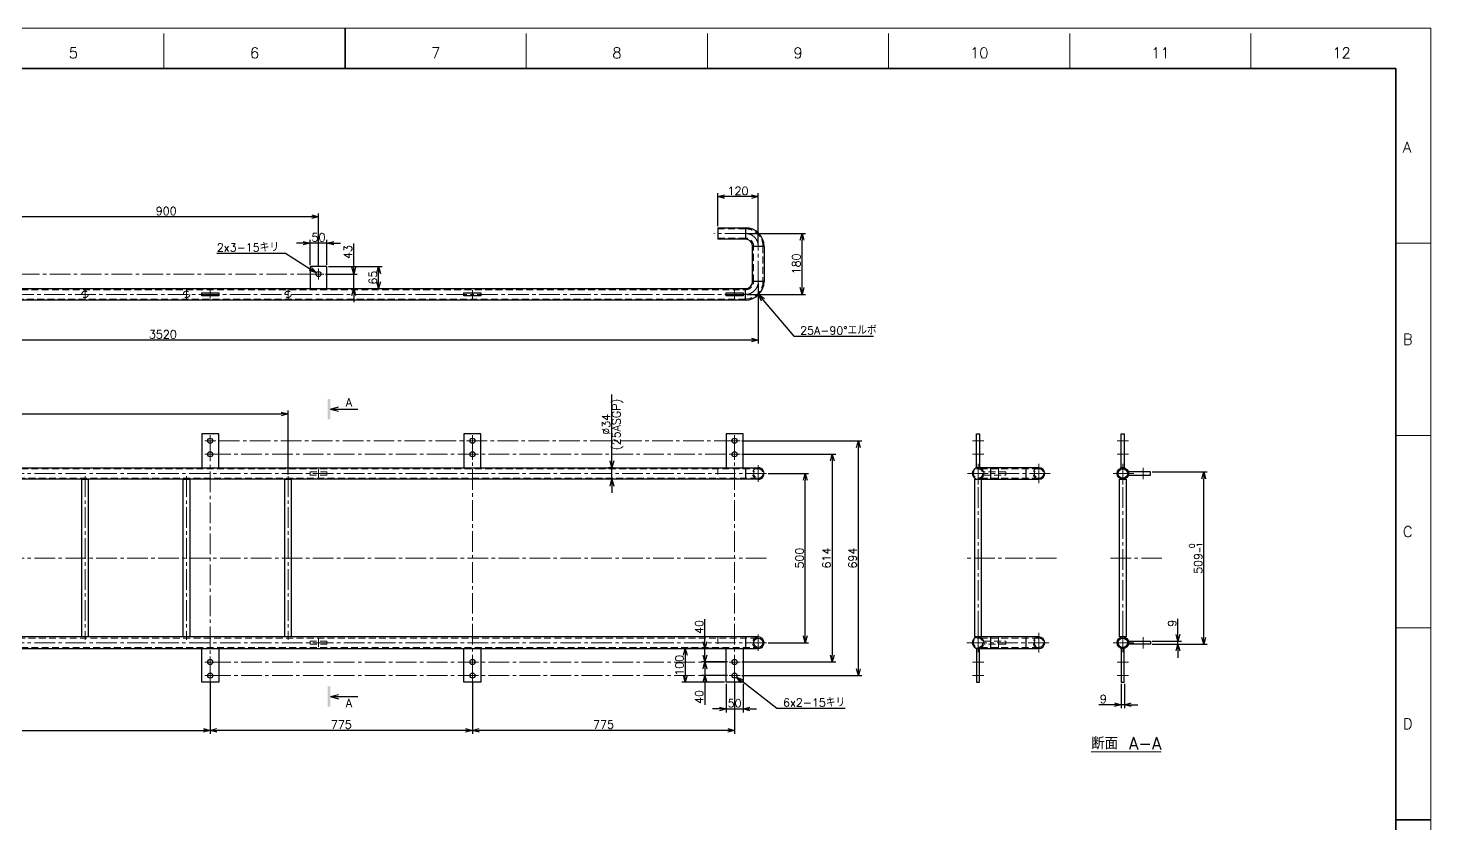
# Model space of a CAD drawing. Header units: millimetres. Extents: x 0 to 6626, y -38 to 4663.
# Drawn here: x 2479 to 6626, y 2311 to 4663 of the extents above; entities that cross this region are included whole.
import ezdxf
from ezdxf import colors
from ezdxf.entities.mleader import LeaderData, LeaderLine
from ezdxf.enums import TextEntityAlignment as Align
from ezdxf.math import Vec2, Vec3

# ---------------------------------------------------------------- set-up
doc = ezdxf.new("R2010")
doc.units = ezdxf.units.MM
doc.header["$LTSCALE"] = 3.2
doc.header["$PDMODE"] = 99
doc.header["$PDSIZE"] = 1
doc.linetypes.add('CENTER2', pattern=[28.575, 19.05, -3.175, 3.175, -3.175])
doc.linetypes.add('HIDDEN', pattern=[9.525, 6.35, -3.175])
for name, color, linetype, lineweight in [('04_HIDDEN', 2, 'HIDDEN', 13), ('05_CENTER', 4, 'CENTER2', 13), ('08_DIM', 3, 'Continuous', 13), ('90_FRAME', 5, 'Continuous', 35)]:
    doc.layers.add(name, color=color, linetype=linetype, lineweight=lineweight)
doc.layers.add('91_BLANK', color=5, linetype='Continuous', lineweight=0, plot=False)
doc.styles.add('KSS_TXT', font='txt.shx', dxfattribs={"bigfont": 'extfont2.shx'})
doc.styles.get("Standard").update_dxf_attribs({"font": 'txt.shx', "bigfont": 'extfont2.shx'})
doc.dimstyles.new('KSS_DIM', dxfattribs={"dimscale": 8, "dimtxt": 3, "dimasz": 2.5, "dimexe": 1.25, "dimexo": 0.625, "dimtad": 1, "dimdsep": 46, "dimtxsty": 'KSS_TXT', "dimblk": 'OPEN30', "dimcen": 0, "dimazin": 2, "dimtfac": 0.75, "dimtmove": 0, "dimatfit": 3, "dimldrblk": 'OPEN30', "dimfxl": 1.25, "dimtolj": 1, "dimarcsym": 0})
doc.dimstyles.new('KSS_DIM$3', dxfattribs={"dimscale": 8, "dimtxt": 3, "dimasz": 2.5, "dimexe": 1.25, "dimexo": 0.625, "dimtad": 1, "dimtih": 1, "dimtoh": 1, "dimdsep": 46, "dimtxsty": 'KSS_TXT', "dimblk": 'OPEN30', "dimcen": 0, "dimazin": 2, "dimtfac": 0.75, "dimtofl": 0, "dimtmove": 0, "dimatfit": 3, "dimldrblk": 'OPEN30', "dimfxl": 1.25, "dimtolj": 1, "dimarcsym": 0})

# ---------------------------------------------------------------- blocks, each defined once
blk = doc.blocks.new('_Open30')
at = {"color": 0, "linetype": 'ByBlock', "lineweight": -2}
for p, q in [((-1, 0.27), (0, 0)), ((0, 0), (-1, -0.27)), ((0, 0), (-1, 0))]:
    blk.add_line(p, q, dxfattribs=at)
blk = doc.blocks.new('*D144')
at = {"layer": '08_DIM', "color": 0, "lineweight": -2, "transparency": 16777216}
for p, q in [((3441.7, 3956.4), (3441.7, 4026.4)), ((3358.7, 3936.4), (3451.7, 3936.4)), ((3441.7, 3893.4), (3441.7, 3936.4)), ((3367.5, 3893.4), (3451.7, 3893.4)), ((3441.7, 3873.4), (3441.7, 3853.4))]:
    blk.add_line(p, q, dxfattribs=at)
at = {"layer": 'Defpoints', "color": 0, "transparency": 16777216}
for p in [(3353.7, 3936.4), (3441.7, 3936.4), (3362.5, 3893.4)]:
    blk.add_point(p, dxfattribs=at)
at = {"layer": '08_DIM', "color": 0, "lineweight": -2, "transparency": 16777216, "xscale": 20, "yscale": 20, "zscale": 20}
for p, rotation in [((3441.7, 3936.4), 270), ((3441.7, 3893.4), 90)]:
    blk.add_blockref('_Open30', p, dxfattribs=dict(at, rotation=rotation))
at = {"layer": '08_DIM', "color": 0, "transparency": 16777216, "insert": (3424.7, 4001.4), "char_height": 24, "attachment_point": 5, "rotation": 90, "style": 'KSS_TXT'}
blk.add_mtext('\\A1;43', dxfattribs=at)
blk = doc.blocks.new('*D145')
at = {"layer": '08_DIM', "color": 0, "lineweight": -2, "transparency": 16777216}
for p, q in [((3367.5, 3958.4), (3525.4, 3958.4)), ((3515.4, 3913.4), (3515.4, 3938.4)), ((3367.5, 3893.4), (3525.4, 3893.4))]:
    blk.add_line(p, q, dxfattribs=at)
at = {"layer": 'Defpoints', "color": 0, "transparency": 16777216}
for p in [(3362.5, 3958.4), (3515.4, 3958.4), (3362.5, 3893.4)]:
    blk.add_point(p, dxfattribs=at)
at = {"layer": '08_DIM', "color": 0, "lineweight": -2, "transparency": 16777216, "xscale": 20, "yscale": 20, "zscale": 20}
for p, rotation in [((3515.4, 3958.4), 90), ((3515.4, 3893.4), 270)]:
    blk.add_blockref('_Open30', p, dxfattribs=dict(at, rotation=rotation))
at = {"layer": '08_DIM', "color": 0, "transparency": 16777216, "insert": (3498.4, 3925.9), "char_height": 24, "attachment_point": 5, "rotation": 90, "style": 'KSS_TXT'}
blk.add_mtext('\\A1;65', dxfattribs=at)
blk = doc.blocks.new('*D146')
at = {"layer": '08_DIM', "color": 0, "lineweight": -2, "transparency": 16777216}
for p, q in [((3292.5, 4027.7), (3272.5, 4027.7)), ((3312.5, 3963.4), (3312.5, 4037.7)), ((3362.5, 4027.7), (3312.5, 4027.7)), ((3362.5, 3963.4), (3362.5, 4037.7)), ((3382.5, 4027.7), (3402.5, 4027.7))]:
    blk.add_line(p, q, dxfattribs=at)
at = {"layer": 'Defpoints', "color": 0, "transparency": 16777216}
for p in [(3312.5, 4027.7), (3312.5, 3958.4), (3362.5, 3958.4)]:
    blk.add_point(p, dxfattribs=at)
at = {"layer": '08_DIM', "color": 0, "lineweight": -2, "transparency": 16777216, "xscale": 20, "yscale": 20, "zscale": 20}
blk.add_blockref('_Open30', (3312.5, 4027.7), dxfattribs=at)
at = {"layer": '08_DIM', "color": 0, "lineweight": -2, "transparency": 16777216, "xscale": 20, "yscale": 20, "zscale": 20, "rotation": 180}
blk.add_blockref('_Open30', (3362.5, 4027.7), dxfattribs=at)
at = {"layer": '08_DIM', "color": 0, "transparency": 16777216, "insert": (3337.5, 4044.8), "char_height": 24, "attachment_point": 5, "style": 'KSS_TXT'}
blk.add_mtext('\\A1;50', dxfattribs=at)
blk = doc.blocks.new('*D147')
at = {"layer": '08_DIM', "color": 0, "lineweight": -2, "transparency": 16777216}
for p, q in [((2437.5, 3957.6), (2437.5, 4115.7)), ((3317.5, 4105.7), (2457.5, 4105.7)), ((3337.5, 3957.6), (3337.5, 4115.7))]:
    blk.add_line(p, q, dxfattribs=at)
at = {"layer": 'Defpoints', "color": 0, "transparency": 16777216}
for p in [(2437.5, 4105.7), (2437.5, 3952.6), (3337.5, 3952.6)]:
    blk.add_point(p, dxfattribs=at)
at = {"layer": '08_DIM', "color": 0, "lineweight": -2, "transparency": 16777216, "xscale": 20, "yscale": 20, "zscale": 20, "rotation": 180}
blk.add_blockref('_Open30', (2437.5, 4105.7), dxfattribs=at)
at = {"layer": '08_DIM', "color": 0, "lineweight": -2, "transparency": 16777216, "xscale": 20, "yscale": 20, "zscale": 20}
blk.add_blockref('_Open30', (3337.5, 4105.7), dxfattribs=at)
at = {"layer": '08_DIM', "color": 0, "transparency": 16777216, "insert": (2887.5, 4122.7), "char_height": 24, "attachment_point": 5, "style": 'KSS_TXT'}
blk.add_mtext('\\A1;900', dxfattribs=at)
blk = doc.blocks.new('*D150')
at = {"layer": '08_DIM', "color": 0, "lineweight": -2, "transparency": 16777216}
for p, q in [((4517.5, 4078.4), (4517.5, 4175.3)), ((4617.5, 4165.3), (4537.5, 4165.3)), ((4637.5, 4023.3), (4637.5, 4175.3))]:
    blk.add_line(p, q, dxfattribs=at)
at = {"layer": 'Defpoints', "color": 0, "transparency": 16777216}
for p in [(4517.5, 4165.3), (4517.5, 4073.4), (4637.5, 4018.3)]:
    blk.add_point(p, dxfattribs=at)
at = {"layer": '08_DIM', "color": 0, "lineweight": -2, "transparency": 16777216, "xscale": 20, "yscale": 20, "zscale": 20, "rotation": 180}
blk.add_blockref('_Open30', (4517.5, 4165.3), dxfattribs=at)
at = {"layer": '08_DIM', "color": 0, "lineweight": -2, "transparency": 16777216, "xscale": 20, "yscale": 20, "zscale": 20}
blk.add_blockref('_Open30', (4637.5, 4165.3), dxfattribs=at)
at = {"layer": '08_DIM', "color": 0, "transparency": 16777216, "insert": (4577.5, 4182.3), "char_height": 24, "attachment_point": 5, "style": 'KSS_TXT'}
blk.add_mtext('\\A1;120', dxfattribs=at)
blk = doc.blocks.new('*D151')
at = {"layer": '08_DIM', "color": 0, "lineweight": -2, "transparency": 16777216}
for p, q in [((4604.4, 4056.4), (4776.9, 4056.4)), ((4766.9, 3896.4), (4766.9, 4036.4)), ((4604.4, 3876.4), (4776.9, 3876.4))]:
    blk.add_line(p, q, dxfattribs=at)
at = {"layer": 'Defpoints', "color": 0, "transparency": 16777216}
for p in [(4599.4, 4056.4), (4766.9, 4056.4), (4599.4, 3876.4)]:
    blk.add_point(p, dxfattribs=at)
at = {"layer": '08_DIM', "color": 0, "lineweight": -2, "transparency": 16777216, "xscale": 20, "yscale": 20, "zscale": 20}
for p, rotation in [((4766.9, 4056.4), 90), ((4766.9, 3876.4), 270)]:
    blk.add_blockref('_Open30', p, dxfattribs=dict(at, rotation=rotation))
at = {"layer": '08_DIM', "color": 0, "transparency": 16777216, "insert": (4749.9, 3966.4), "char_height": 24, "attachment_point": 5, "rotation": 90, "style": 'KSS_TXT'}
blk.add_mtext('\\A1;180', dxfattribs=at)
blk = doc.blocks.new('*D152')
at = {"layer": '08_DIM', "color": 0, "lineweight": -2, "transparency": 16777216}
for p, q in [((4637.5, 3909.5), (4637.5, 3731.2)), ((1117.5, 3854.4), (1117.5, 3731.2)), ((4617.5, 3741.2), (1137.5, 3741.2))]:
    blk.add_line(p, q, dxfattribs=at)
at = {"layer": 'Defpoints', "color": 0, "transparency": 16777216}
for p in [(4637.5, 3914.5), (1117.5, 3859.4), (1117.5, 3741.2)]:
    blk.add_point(p, dxfattribs=at)
at = {"layer": '08_DIM', "color": 0, "lineweight": -2, "transparency": 16777216, "xscale": 20, "yscale": 20, "zscale": 20, "rotation": 180}
blk.add_blockref('_Open30', (1117.5, 3741.2), dxfattribs=at)
at = {"layer": '08_DIM', "color": 0, "lineweight": -2, "transparency": 16777216, "xscale": 20, "yscale": 20, "zscale": 20}
blk.add_blockref('_Open30', (4637.5, 3741.2), dxfattribs=at)
at = {"layer": '08_DIM', "color": 0, "transparency": 16777216, "insert": (2877.5, 3758.2), "char_height": 24, "attachment_point": 5, "style": 'KSS_TXT'}
blk.add_mtext('\\A1;3520', dxfattribs=at)
blk = doc.blocks.new('*D153')
at = {"layer": '08_DIM', "color": 0, "lineweight": -2, "transparency": 16777216}
for p, q in [((4667, 3347), (4786.3, 3347)), ((4776.3, 2867), (4776.3, 3327)), ((4667, 2847), (4786.3, 2847))]:
    blk.add_line(p, q, dxfattribs=at)
at = {"layer": 'Defpoints', "color": 0, "transparency": 16777216}
for p in [(4662, 3347), (4776.3, 3347), (4662, 2847)]:
    blk.add_point(p, dxfattribs=at)
at = {"layer": '08_DIM', "color": 0, "lineweight": -2, "transparency": 16777216, "xscale": 20, "yscale": 20, "zscale": 20}
for p, rotation in [((4776.3, 3347), 90), ((4776.3, 2847), 270)]:
    blk.add_blockref('_Open30', p, dxfattribs=dict(at, rotation=rotation))
at = {"layer": '08_DIM', "color": 0, "transparency": 16777216, "insert": (4759.3, 3097), "char_height": 24, "attachment_point": 5, "rotation": 90, "style": 'KSS_TXT'}
blk.add_mtext('\\A1;500', dxfattribs=at)
blk = doc.blocks.new('*D154')
at = {"layer": '08_DIM', "color": 0, "lineweight": -2, "transparency": 16777216}
for p, q in [((4588.7, 3404), (4866.2, 3404)), ((4856.2, 3384), (4856.2, 2810)), ((4588.7, 2790), (4866.2, 2790))]:
    blk.add_line(p, q, dxfattribs=at)
at = {"layer": 'Defpoints', "color": 0, "transparency": 16777216}
for p in [(4583.7, 3404), (4583.7, 2790), (4856.2, 2790)]:
    blk.add_point(p, dxfattribs=at)
at = {"layer": '08_DIM', "color": 0, "lineweight": -2, "transparency": 16777216, "xscale": 20, "yscale": 20, "zscale": 20}
for p, rotation in [((4856.2, 3404), 90), ((4856.2, 2790), 270)]:
    blk.add_blockref('_Open30', p, dxfattribs=dict(at, rotation=rotation))
at = {"layer": '08_DIM', "color": 0, "transparency": 16777216, "insert": (4839.2, 3097), "char_height": 24, "attachment_point": 5, "rotation": 90, "style": 'KSS_TXT'}
blk.add_mtext('\\A1;614', dxfattribs=at)
blk = doc.blocks.new('*D155')
at = {"layer": '08_DIM', "color": 0, "lineweight": -2, "transparency": 16777216}
for p, q in [((4588.7, 3444), (4943.3, 3444)), ((4933.3, 2770), (4933.3, 3424)), ((4588.7, 2750), (4943.3, 2750))]:
    blk.add_line(p, q, dxfattribs=at)
at = {"layer": 'Defpoints', "color": 0, "transparency": 16777216}
for p in [(4583.7, 3444), (4933.3, 3444), (4583.7, 2750)]:
    blk.add_point(p, dxfattribs=at)
at = {"layer": '08_DIM', "color": 0, "lineweight": -2, "transparency": 16777216, "xscale": 20, "yscale": 20, "zscale": 20}
for p, rotation in [((4933.3, 3444), 90), ((4933.3, 2750), 270)]:
    blk.add_blockref('_Open30', p, dxfattribs=dict(at, rotation=rotation))
at = {"layer": '08_DIM', "color": 0, "transparency": 16777216, "insert": (4916.3, 3097), "char_height": 24, "attachment_point": 5, "rotation": 90, "style": 'KSS_TXT'}
blk.add_mtext('\\A1;694', dxfattribs=at)
blk = doc.blocks.new('*D156')
at = {"layer": '08_DIM', "color": 0, "lineweight": -2, "transparency": 16777216}
for p, q in [((4479.8, 2850), (4479.8, 2917)), ((4537.5, 2830), (4469.8, 2830)), ((4479.8, 2790), (4479.8, 2830)), ((4546.4, 2790), (4469.8, 2790)), ((4479.8, 2770), (4479.8, 2750))]:
    blk.add_line(p, q, dxfattribs=at)
at = {"layer": 'Defpoints', "color": 0, "transparency": 16777216}
for p in [(4479.8, 2830), (4542.5, 2830), (4551.4, 2790)]:
    blk.add_point(p, dxfattribs=at)
at = {"layer": '08_DIM', "color": 0, "lineweight": -2, "transparency": 16777216, "xscale": 20, "yscale": 20, "zscale": 20}
for p, rotation in [((4479.8, 2830), 270.0000000000938), ((4479.8, 2790), 90.0000000000938)]:
    blk.add_blockref('_Open30', p, dxfattribs=dict(at, rotation=rotation))
at = {"layer": '08_DIM', "color": 0, "transparency": 16777216, "insert": (4462.8, 2893.5), "char_height": 24, "attachment_point": 5, "rotation": 90, "style": 'KSS_TXT'}
blk.add_mtext('\\A1;40', dxfattribs=at)
blk = doc.blocks.new('*D157')
at = {"layer": '08_DIM', "color": 0, "lineweight": -2, "transparency": 16777216}
for p, q in [((4479.8, 2810), (4479.8, 2830)), ((4546.4, 2790), (4469.8, 2790)), ((4479.8, 2790), (4479.8, 2750)), ((4546.4, 2750), (4469.8, 2750)), ((4479.8, 2730), (4479.8, 2663))]:
    blk.add_line(p, q, dxfattribs=at)
at = {"layer": 'Defpoints', "color": 0, "transparency": 16777216}
for p in [(4551.4, 2790), (4479.8, 2750), (4551.4, 2750)]:
    blk.add_point(p, dxfattribs=at)
at = {"layer": '08_DIM', "color": 0, "lineweight": -2, "transparency": 16777216, "xscale": 20, "yscale": 20, "zscale": 20}
for p, rotation in [((4479.8, 2790), 270.0000000000938), ((4479.8, 2750), 90.0000000000938)]:
    blk.add_blockref('_Open30', p, dxfattribs=dict(at, rotation=rotation))
at = {"layer": '08_DIM', "color": 0, "transparency": 16777216, "insert": (4462.8, 2686.5), "char_height": 24, "attachment_point": 5, "rotation": 90, "style": 'KSS_TXT'}
blk.add_mtext('\\A1;40', dxfattribs=at)
blk = doc.blocks.new('*D158')
at = {"layer": '08_DIM', "color": 0, "lineweight": -2, "transparency": 16777216}
for p, q in [((4537.5, 2830), (4411.4, 2830)), ((4421.4, 2810), (4421.4, 2750)), ((4537.5, 2730), (4411.4, 2730))]:
    blk.add_line(p, q, dxfattribs=at)
at = {"layer": 'Defpoints', "color": 0, "transparency": 16777216}
for p in [(4542.5, 2830), (4421.4, 2730), (4542.5, 2730)]:
    blk.add_point(p, dxfattribs=at)
at = {"layer": '08_DIM', "color": 0, "lineweight": -2, "transparency": 16777216, "xscale": 20, "yscale": 20, "zscale": 20}
for p, rotation in [((4421.4, 2830), 90.00000000009328), ((4421.4, 2730), 270.0000000000933)]:
    blk.add_blockref('_Open30', p, dxfattribs=dict(at, rotation=rotation))
at = {"layer": '08_DIM', "color": 0, "transparency": 16777216, "insert": (4404.4, 2780), "char_height": 24, "attachment_point": 5, "rotation": 90, "style": 'KSS_TXT'}
blk.add_mtext('\\A1;100', dxfattribs=at)
blk = doc.blocks.new('*D159')
at = {"layer": '08_DIM', "color": 0, "lineweight": -2, "transparency": 16777216}
for p, q in [((4542.5, 2725), (4542.5, 2641.1)), ((4592.5, 2725), (4592.5, 2641.1)), ((4522.5, 2651.1), (4502.5, 2651.1)), ((4542.5, 2651.1), (4592.5, 2651.1)), ((4612.5, 2651.1), (4632.5, 2651.1))]:
    blk.add_line(p, q, dxfattribs=at)
at = {"layer": 'Defpoints', "color": 0, "transparency": 16777216}
for p in [(4542.5, 2730), (4592.5, 2730), (4592.5, 2651.1)]:
    blk.add_point(p, dxfattribs=at)
at = {"layer": '08_DIM', "color": 0, "lineweight": -2, "transparency": 16777216, "xscale": 20, "yscale": 20, "zscale": 20}
for p, rotation in [((4542.5, 2651.1), 1.042204158021965e-10), ((4592.5, 2651.1), 180.0000000001043)]:
    blk.add_blockref('_Open30', p, dxfattribs=dict(at, rotation=rotation))
at = {"layer": '08_DIM', "color": 0, "transparency": 16777216, "insert": (4567.5, 2668.1), "char_height": 24, "attachment_point": 5, "style": 'KSS_TXT'}
blk.add_mtext('\\A1;50', dxfattribs=at)
blk = doc.blocks.new('*D160')
at = {"layer": '08_DIM', "color": 0, "lineweight": -2, "transparency": 16777216}
for p, q in [((3792.5, 2728.8), (3792.5, 2577.9)), ((4567.5, 2728.8), (4567.5, 2577.9)), ((4547.5, 2587.9), (3812.5, 2587.9))]:
    blk.add_line(p, q, dxfattribs=at)
at = {"layer": 'Defpoints', "color": 0, "transparency": 16777216}
for p in [(3792.5, 2733.8), (4567.5, 2733.8), (3792.5, 2587.9)]:
    blk.add_point(p, dxfattribs=at)
at = {"layer": '08_DIM', "color": 0, "lineweight": -2, "transparency": 16777216, "xscale": 20, "yscale": 20, "zscale": 20}
for p, rotation in [((3792.5, 2587.9), 180.0000000001043), ((4567.5, 2587.9), 1.042204158024011e-10)]:
    blk.add_blockref('_Open30', p, dxfattribs=dict(at, rotation=rotation))
at = {"layer": '08_DIM', "color": 0, "transparency": 16777216, "insert": (4180, 2604.9), "char_height": 24, "attachment_point": 5, "style": 'KSS_TXT'}
blk.add_mtext('\\A1;775', dxfattribs=at)
blk = doc.blocks.new('*D161')
at = {"layer": '08_DIM', "color": 0, "lineweight": -2, "transparency": 16777216}
for p, q in [((3017.5, 2728.8), (3017.5, 2577.9)), ((3792.5, 2728.8), (3792.5, 2577.9)), ((3772.5, 2587.9), (3037.5, 2587.9))]:
    blk.add_line(p, q, dxfattribs=at)
at = {"layer": 'Defpoints', "color": 0, "transparency": 16777216}
for p in [(3017.5, 2733.8), (3792.5, 2733.8), (3017.5, 2587.9)]:
    blk.add_point(p, dxfattribs=at)
at = {"layer": '08_DIM', "color": 0, "lineweight": -2, "transparency": 16777216, "xscale": 20, "yscale": 20, "zscale": 20}
for p, rotation in [((3017.5, 2587.9), 180.0000000001043), ((3792.5, 2587.9), 1.04220415802402e-10)]:
    blk.add_blockref('_Open30', p, dxfattribs=dict(at, rotation=rotation))
at = {"layer": '08_DIM', "color": 0, "transparency": 16777216, "insert": (3405, 2604.9), "char_height": 24, "attachment_point": 5, "style": 'KSS_TXT'}
blk.add_mtext('\\A1;775', dxfattribs=at)
blk = doc.blocks.new('*D162')
at = {"layer": '08_DIM', "color": 0, "lineweight": -2, "transparency": 16777216}
for p, q in [((3037.4, 3997.9), (3239.7, 3997.9)), ((3239.7, 3997.9), (3314.3, 3951))]:
    blk.add_line(p, q, dxfattribs=at)
at = {"layer": 'Defpoints', "color": 0, "transparency": 16777216}
for p in [(3331.2, 3940.4), (3343.9, 3932.4)]:
    blk.add_point(p, dxfattribs=at)
at = {"layer": '08_DIM', "color": 0, "lineweight": -2, "transparency": 16777216, "xscale": 20, "yscale": 20, "zscale": 20, "rotation": 327.8205481618642}
blk.add_blockref('_Open30', (3331.2, 3940.4), dxfattribs=at)
at = {"layer": '08_DIM', "color": 0, "transparency": 16777216, "insert": (3129.1, 4014.9), "char_height": 24, "attachment_point": 5, "style": 'KSS_TXT'}
blk.add_mtext('\\A1;2x3-15キリ', dxfattribs=at)
blk = doc.blocks.new('*D163')
at = {"layer": '08_DIM', "color": 0, "lineweight": -2, "transparency": 16777216}
for p, q in [((4692, 2652.9), (4589.2, 2733.1)), ((4894.4, 2652.9), (4692, 2652.9))]:
    blk.add_line(p, q, dxfattribs=at)
at = {"layer": 'Defpoints', "color": 0, "transparency": 16777216}
for p in [(4561.6, 2754.6), (4573.5, 2745.4)]:
    blk.add_point(p, dxfattribs=at)
at = {"layer": '08_DIM', "color": 0, "lineweight": -2, "transparency": 16777216, "xscale": 20, "yscale": 20, "zscale": 20, "rotation": 142.0600576713122}
blk.add_blockref('_Open30', (4573.5, 2745.4), dxfattribs=at)
at = {"layer": '08_DIM', "color": 0, "transparency": 16777216, "insert": (4802.6, 2670), "char_height": 24, "attachment_point": 5, "style": 'KSS_TXT'}
blk.add_mtext('\\A1;6x2-15キリ', dxfattribs=at)
blk = doc.blocks.new('*D164')
at = {"layer": '08_DIM', "color": 0, "lineweight": -2, "transparency": 16777216}
for p, q in [((5710.4, 2725), (5710.4, 2653.6)), ((5719.4, 2725), (5719.4, 2653.6)), ((5690.4, 2663.6), (5644.4, 2663.6)), ((5719.4, 2663.6), (5710.4, 2663.6)), ((5739.4, 2663.6), (5759.4, 2663.6))]:
    blk.add_line(p, q, dxfattribs=at)
at = {"layer": 'Defpoints', "color": 0, "transparency": 16777216}
for p in [(5710.4, 2730), (5719.4, 2730), (5710.4, 2663.6)]:
    blk.add_point(p, dxfattribs=at)
at = {"layer": '08_DIM', "color": 0, "lineweight": -2, "transparency": 16777216, "xscale": 20, "yscale": 20, "zscale": 20}
blk.add_blockref('_Open30', (5710.4, 2663.6), dxfattribs=at)
at = {"layer": '08_DIM', "color": 0, "lineweight": -2, "transparency": 16777216, "xscale": 20, "yscale": 20, "zscale": 20, "rotation": 180}
blk.add_blockref('_Open30', (5719.4, 2663.6), dxfattribs=at)
at = {"layer": '08_DIM', "color": 0, "transparency": 16777216, "insert": (5657.4, 2680.6), "char_height": 24, "attachment_point": 5, "style": 'KSS_TXT'}
blk.add_mtext('\\A1;9', dxfattribs=at)
blk = doc.blocks.new('*D165')
at = {"layer": '08_DIM', "color": 0, "lineweight": -2, "transparency": 16777216}
for p, q in [((5877.9, 2871.5), (5877.9, 2917.5)), ((5801.9, 2851.5), (5887.9, 2851.5)), ((5801.9, 2842.5), (5887.9, 2842.5)), ((5877.9, 2842.5), (5877.9, 2851.5)), ((5877.9, 2822.5), (5877.9, 2802.5))]:
    blk.add_line(p, q, dxfattribs=at)
at = {"layer": 'Defpoints', "color": 0, "transparency": 16777216}
for p in [(5796.9, 2851.5), (5796.9, 2842.5), (5877.9, 2851.5)]:
    blk.add_point(p, dxfattribs=at)
at = {"layer": '08_DIM', "color": 0, "lineweight": -2, "transparency": 16777216, "xscale": 20, "yscale": 20, "zscale": 20}
for p, rotation in [((5877.9, 2851.5), 270), ((5877.9, 2842.5), 90)]:
    blk.add_blockref('_Open30', p, dxfattribs=dict(at, rotation=rotation))
at = {"layer": '08_DIM', "color": 0, "transparency": 16777216, "insert": (5860.9, 2904.5), "char_height": 24, "attachment_point": 5, "rotation": 90, "style": 'KSS_TXT'}
blk.add_mtext('\\A1;9', dxfattribs=at)
blk = doc.blocks.new('*D166')
at = {"layer": '08_DIM', "color": 0, "lineweight": -2, "transparency": 16777216}
for p, q in [((5801.9, 3351.5), (5964.1, 3351.5)), ((5954.1, 2862.5), (5954.1, 3331.5)), ((5801.9, 2842.5), (5964.1, 2842.5))]:
    blk.add_line(p, q, dxfattribs=at)
at = {"layer": 'Defpoints', "color": 0, "transparency": 16777216}
for p in [(5796.9, 3351.5), (5954.1, 3351.5), (5796.9, 2842.5)]:
    blk.add_point(p, dxfattribs=at)
at = {"layer": '08_DIM', "color": 0, "lineweight": -2, "transparency": 16777216, "xscale": 20, "yscale": 20, "zscale": 20}
for p, rotation in [((5954.1, 3351.5), 90), ((5954.1, 2842.5), 270)]:
    blk.add_blockref('_Open30', p, dxfattribs=dict(at, rotation=rotation))
at = {"layer": '08_DIM', "color": 0, "transparency": 16777216, "insert": (5930.4, 3097), "char_height": 24, "attachment_point": 5, "rotation": 90, "style": 'KSS_TXT'}
blk.add_mtext('509{\\H16.000000;\\S 0^ -1;}', dxfattribs=at)
blk = doc.blocks.new('*D167')
at = {"layer": '08_DIM', "color": 0, "lineweight": -2, "transparency": 16777216}
for p, q in [((1117.5, 2825), (1117.5, 2577.9)), ((3017.5, 2728.8), (3017.5, 2577.9)), ((1137.5, 2587.9), (2997.5, 2587.9))]:
    blk.add_line(p, q, dxfattribs=at)
at = {"layer": 'Defpoints', "color": 0, "transparency": 16777216}
for p in [(1117.5, 2830), (3017.5, 2733.8), (3017.5, 2587.9)]:
    blk.add_point(p, dxfattribs=at)
at = {"layer": '08_DIM', "color": 0, "lineweight": -2, "transparency": 16777216, "xscale": 20, "yscale": 20, "zscale": 20}
for p, rotation in [((1117.5, 2587.9), 180.0000000001043), ((3017.5, 2587.9), 1.042204158024023e-10)]:
    blk.add_blockref('_Open30', p, dxfattribs=dict(at, rotation=rotation))
at = {"layer": '08_DIM', "color": 0, "transparency": 16777216, "insert": (2067.5, 2604.9), "char_height": 24, "attachment_point": 5, "style": 'KSS_TXT'}
blk.add_mtext('\\A1;1900', dxfattribs=at)
blk = doc.blocks.new('*D170')
at = {"layer": '08_DIM', "color": 0, "lineweight": -2, "transparency": 16777216}
for p, q in [((1147.5, 3343.8), (1147.5, 3533.2)), ((3247.5, 3343.8), (3247.5, 3533.2)), ((1167.5, 3523.2), (3227.5, 3523.2))]:
    blk.add_line(p, q, dxfattribs=at)
at = {"layer": 'Defpoints', "color": 0, "transparency": 16777216}
for p in [(3247.5, 3523.2), (1147.5, 3338.8), (3247.5, 3338.8)]:
    blk.add_point(p, dxfattribs=at)
at = {"layer": '08_DIM', "color": 0, "lineweight": -2, "transparency": 16777216, "xscale": 20, "yscale": 20, "zscale": 20, "rotation": 180}
blk.add_blockref('_Open30', (1147.5, 3523.2), dxfattribs=at)
at = {"layer": '08_DIM', "color": 0, "lineweight": -2, "transparency": 16777216, "xscale": 20, "yscale": 20, "zscale": 20}
blk.add_blockref('_Open30', (3247.5, 3523.2), dxfattribs=at)
at = {"layer": '08_DIM', "color": 0, "transparency": 16777216, "insert": (2197.5, 3540.2), "char_height": 24, "attachment_point": 5, "style": 'KSS_TXT'}
blk.add_mtext('\\A1;7x300=2100', dxfattribs=at)
blk = doc.blocks.new('*D172')
at = {"layer": '08_DIM', "color": 0, "lineweight": -2, "transparency": 16777216}
for p, q in [((4204.8, 3384), (4204.8, 3580.3)), ((4209.1, 3364), (4194.8, 3364)), ((4204.8, 3330), (4204.8, 3364)), ((4209.1, 3330), (4194.8, 3330)), ((4204.8, 3310), (4204.8, 3290))]:
    blk.add_line(p, q, dxfattribs=at)
at = {"layer": 'Defpoints', "color": 0, "transparency": 16777216}
for p in [(4204.8, 3364), (4214.1, 3364), (4214.1, 3330)]:
    blk.add_point(p, dxfattribs=at)
at = {"layer": '08_DIM', "color": 0, "lineweight": -2, "transparency": 16777216, "xscale": 20, "yscale": 20, "zscale": 20}
for p, rotation in [((4204.8, 3364), 270), ((4204.8, 3330), 90)]:
    blk.add_blockref('_Open30', p, dxfattribs=dict(at, rotation=rotation))
at = {"layer": '08_DIM', "color": 0, "transparency": 16777216, "char_height": 24, "attachment_point": 5, "rotation": 90, "style": 'KSS_TXT'}
for s, insert in [('\\A1;(25ASGP)', (4221.9, 3492.1)), ('\\A1;%%C34', (4187.8, 3492.1))]:
    blk.add_mtext(s, dxfattribs=dict(at, insert=insert))
blk = doc.blocks.new('seca02')
for q in [(3.5, 0.8), (3.5, -0.8), (10.64, 0)]:
    blk.add_line((0.5, 0), q)
blk.add_solid([(-0.5, 3.76), (-0.5, -3.76), (0.5, 3.76), (0.5, -3.76)])
blk.add_attdef('A', text='', height=3).set_placement((7.37, 2.5), align=Align.MIDDLE)

msp = doc.modelspace()

# ---------------------------------------------------------------- linework, layer by layer
for p, q in [((4517.539, 4073.386), (4599.438, 4073.386)), ((4517.539, 4073.386), (4517.539, 4039.386)), ((4599.439, 4073.386), (4599.439, 4039.386)), ((4599.438, 4039.386), (4517.539, 4039.386)), ((4620.539, 3914.486), (4620.539, 4018.286)), ((4654.539, 4018.286), (4620.539, 4018.286)), ((4654.539, 4018.286), (4654.539, 3914.486)), ((4654.539, 3914.486), (4620.539, 3914.486)), ((1117.539, 3893.386), (4599.439, 3893.386)), ((4599.439, 3859.386), (1117.539, 3859.386)), ((4599.439, 3859.386), (4599.439, 3893.386)), ((1117.539, 3363.974), (4637.539, 3363.974)), ((4599.438, 3363.974), (4599.438, 3329.974)), ((5467.087, 3363.974), (5287.087, 3363.974)), ((5325.187, 3329.974), (5325.187, 3363.974)), ((5428.987, 3329.974), (5428.987, 3363.974)), ((4637.539, 3329.974), (1117.539, 3329.974)), ((5287.087, 3329.974), (5467.087, 3329.974)), ((4637.539, 2863.974), (1117.539, 2863.974)), ((4599.438, 2863.974), (4599.438, 2829.974)), ((5467.087, 2863.974), (5287.087, 2863.974)), ((5325.187, 2829.974), (5325.187, 2863.974)), ((5428.987, 2829.974), (5428.987, 2863.974)), ((1117.539, 2829.974), (4637.539, 2829.974)), ((5287.087, 2829.974), (5467.087, 2829.974))]:
    msp.add_line(p, q)
for points in [[(3362.539, 3893.386), (3362.539, 3958.386), (3312.539, 3958.386), (3312.539, 3893.386)], [(3042.539, 3880.886), (3042.539, 3871.886), (2992.539, 3871.886), (2992.539, 3880.886)], [(3817.539, 3880.886), (3817.539, 3871.886), (3767.539, 3871.886), (3767.539, 3880.886)], [(4592.539, 3880.886), (4592.539, 3871.886), (4542.539, 3871.886), (4542.539, 3880.886)], [(3042.539, 3363.974), (3042.539, 3463.974), (2992.539, 3463.974), (2992.539, 3363.974)], [(3817.539, 3363.974), (3817.539, 3463.974), (3767.539, 3463.974), (3767.539, 3363.974)], [(4592.539, 3363.974), (4592.539, 3463.974), (4542.539, 3463.974), (4542.539, 3363.974)], [(5282.587, 3463.974), (5291.587, 3463.974), (5291.587, 3363.974), (5282.587, 3363.974)], [(5710.357, 3463.974), (5719.357, 3463.974), (5719.357, 3363.974), (5710.357, 3363.974)], [(2657.039, 3329.974), (2657.039, 2863.974), (2638.039, 2863.974), (2638.039, 3329.974)], [(2957.039, 3329.974), (2957.039, 2863.974), (2938.039, 2863.974), (2938.039, 3329.974)], [(3257.039, 3329.974), (3257.039, 2863.974), (3238.039, 2863.974), (3238.039, 3329.974)], [(5277.587, 2863.974), (5277.587, 3329.974), (5296.587, 3329.974), (5296.587, 2863.974)], [(5705.357, 2863.974), (5705.357, 3329.974), (5724.357, 3329.974), (5724.357, 2863.974)], [(5796.857, 3342.474), (5796.857, 3351.474), (5731.857, 3351.474), (5731.857, 3342.474)], [(3042.539, 2829.974), (3042.539, 2729.974), (2992.539, 2729.974), (2992.539, 2829.974)], [(3817.539, 2829.974), (3817.539, 2729.974), (3767.539, 2729.974), (3767.539, 2829.974)], [(4592.539, 2829.974), (4592.539, 2729.974), (4542.539, 2729.974), (4542.539, 2829.974)], [(5282.587, 2729.974), (5291.587, 2729.974), (5291.587, 2829.974), (5282.587, 2829.974)], [(5710.357, 2729.974), (5719.357, 2729.974), (5719.357, 2829.974), (5710.357, 2829.974)], [(5796.857, 2851.474), (5796.857, 2842.474), (5731.857, 2842.474), (5731.857, 2851.474)]]:
    msp.add_lwpolyline(points, close=True)
for centre, radius in [((3337.539, 3936.386), 7.5), ((3017.539, 3443.974), 7.5), ((3792.539, 3443.974), 7.5), ((4567.539, 3443.974), 7.5), ((3017.539, 3403.974), 7.5), ((3792.539, 3403.974), 7.5), ((4567.539, 3403.974), 7.5), ((5714.857, 3346.974), 17), ((5714.857, 3346.974), 13.8), ((5714.857, 2846.974), 17), ((4637.539, 2846.974), 13.8), ((5714.857, 2846.974), 13.8), ((3017.539, 2789.974), 7.5), ((3792.539, 2789.974), 7.5), ((4567.539, 2789.974), 7.5), ((3017.539, 2749.974), 7.5), ((3792.539, 2749.974), 7.5), ((4567.539, 2749.974), 7.5)]:
    msp.add_circle(centre, radius)
for centre, radius, start, end in [((4599.439, 4018.286), 55.1, 0, 90), ((4599.439, 4018.286), 21.1, 0, 90), ((4599.439, 3914.486), 21.1, 270, 0), ((4599.439, 3914.486), 55.1, 270, 0), ((4637.539, 3346.974), 17, 269.999432, 90), ((5287.087, 3346.974), 17, 90, 270), ((5467.087, 3346.974), 17, 270, 90), ((4637.539, 2846.974), 17, 269.999432, 90), ((5287.087, 2846.974), 17, 90, 270), ((5467.087, 2846.974), 17, 270, 90)]:
    msp.add_arc(centre, radius, start, end)
at = {"layer": '04_HIDDEN'}
for p, q in [((4517.539, 4070.186), (4599.438, 4070.186)), ((4599.438, 4042.586), (4517.539, 4042.586)), ((4623.739, 3914.486), (4623.739, 4018.286)), ((4651.339, 4018.286), (4651.339, 3914.486)), ((1117.539, 3890.186), (4599.439, 3890.186)), ((4599.439, 3862.586), (1117.539, 3862.586)), ((1117.539, 3360.774), (4634.339, 3360.774)), ((4517.539, 3363.974), (4517.539, 3329.974)), ((5467.087, 3360.774), (5287.087, 3360.774)), ((4634.339, 3333.174), (1117.539, 3333.174)), ((5467.087, 3333.174), (5287.087, 3333.174)), ((4517.539, 2863.974), (4517.539, 2829.974)), ((4634.339, 2860.774), (1117.539, 2860.774)), ((1117.539, 2833.174), (4634.339, 2833.174)), ((5467.087, 2860.774), (5287.087, 2860.774)), ((5467.087, 2833.174), (5287.087, 2833.174))]:
    msp.add_line(p, q, dxfattribs=at)
for points in [[(3362.539, 3351.474), (3362.539, 3342.474), (3312.539, 3342.474), (3312.539, 3351.474)], [(5369.087, 3342.474), (5369.087, 3351.474), (5304.087, 3351.474), (5304.087, 3342.474)], [(3362.539, 2842.474), (3362.539, 2851.474), (3312.539, 2851.474), (3312.539, 2842.474)], [(5369.087, 2851.474), (5369.087, 2842.474), (5304.087, 2842.474), (5304.087, 2851.474)]]:
    msp.add_lwpolyline(points, close=True, dxfattribs=at)
for centre, radius in [((2647.539, 3876.386), 9.5), ((2947.539, 3876.386), 9.5), ((3247.539, 3876.386), 9.5), ((4637.539, 3346.974), 13.8), ((5287.087, 3346.974), 13.8), ((5467.087, 3346.974), 13.8), ((5287.087, 2846.974), 13.8), ((5467.087, 2846.974), 13.8)]:
    msp.add_circle(centre, radius, dxfattribs=at)
for centre, radius, start, end in [((4599.439, 4018.286), 51.9, 0, 90), ((4599.439, 4018.286), 24.3, 0, 90), ((4599.439, 3914.486), 24.3, 270, 0), ((4599.439, 3914.486), 51.9, 270, 0), ((4637.539, 3346.974), 17, 90, 269.999432), ((5287.087, 3346.974), 17, 270, 90), ((5467.087, 3346.974), 17, 90, 270), ((4637.539, 2846.974), 17, 90, 269.999432), ((5287.087, 2846.974), 17, 270, 90), ((5467.087, 2846.974), 17, 90, 270)]:
    msp.add_arc(centre, radius, start, end, dxfattribs=at)
at = {"layer": '05_CENTER'}
for p, q in [((4599.439, 4056.386), (4505.883, 4056.386)), ((4637.539, 3914.486), (4637.539, 4018.286)), ((3337.539, 3920.222), (3337.539, 3952.55)), ((1537.539, 3936.386), (3337.539, 3936.386)), ((3321.374, 3936.386), (3353.703, 3936.386)), ((4599.439, 3876.386), (1099.767, 3876.386)), ((2647.539, 3892.055), (2647.539, 3860.717)), ((2947.539, 3892.055), (2947.539, 3860.717)), ((3017.539, 3864.097), (3017.539, 3888.675)), ((3247.539, 3892.055), (3247.539, 3860.717)), ((3792.539, 3864.097), (3792.539, 3888.675)), ((4567.539, 3863.255), (4567.539, 3889.516)), ((3001.374, 3443.974), (3033.703, 3443.974)), ((3017.539, 3427.809), (3017.539, 3460.138)), ((3776.374, 3443.974), (3808.703, 3443.974)), ((3792.539, 3427.809), (3792.539, 3460.138)), ((3792.539, 2749.974), (3792.539, 3443.974)), ((4551.374, 3443.974), (4583.703, 3443.974)), ((4567.539, 3427.809), (4567.539, 3460.138)), ((5270.279, 3443.974), (5303.939, 3443.974)), ((5698.05, 3443.974), (5731.71, 3443.974)), ((3001.374, 3403.974), (3033.703, 3403.974)), ((3017.539, 3387.809), (3017.539, 3420.138)), ((3017.539, 3403.974), (4567.539, 3403.974)), ((3776.374, 3403.974), (3808.703, 3403.974)), ((3792.539, 3387.809), (3792.539, 3420.138)), ((4551.374, 3403.974), (4583.703, 3403.974)), ((4567.539, 3387.809), (4567.539, 3420.138)), ((5270.279, 3403.974), (5303.939, 3403.974)), ((5698.05, 3403.974), (5731.71, 3403.974)), ((3337.539, 3333.843), (3337.539, 3360.104)), ((4637.539, 3371.411), (4637.539, 3322.536)), ((5287.087, 3314.147), (5287.087, 3379.8)), ((5347.087, 3330.166), (5347.087, 3363.826)), ((5467.087, 3375.829), (5467.087, 3318.118)), ((5714.857, 3314.147), (5714.857, 3379.8)), ((5774.857, 3330.166), (5774.857, 3363.826)), ((4661.976, 3346.974), (1110.276, 3346.974)), ((2647.539, 3338.757), (2647.539, 2855.19)), ((2947.539, 3338.757), (2947.539, 2855.19)), ((3247.539, 3338.757), (3247.539, 2855.19)), ((5499.714, 3346.974), (5254.26, 3346.974)), ((5747.684, 3346.974), (5682.031, 3346.974)), ((5287.087, 2879.8), (5287.087, 3314.147)), ((5714.857, 2879.8), (5714.857, 3314.147)), ((4661.976, 3096.974), (1110.276, 3096.974)), ((5519.233, 3096.974), (5244.76, 3096.974)), ((5830.673, 3096.974), (5672.531, 3096.974)), ((4637.539, 2822.536), (4637.539, 2871.411)), ((5287.087, 2879.8), (5287.087, 2814.147)), ((5347.087, 2863.781), (5347.087, 2830.121)), ((5467.087, 2875.829), (5467.087, 2818.118)), ((5714.857, 2879.8), (5714.857, 2814.147)), ((5774.857, 2863.781), (5774.857, 2830.121)), ((4661.976, 2846.974), (1110.276, 2846.974)), ((3337.539, 2860.104), (3337.539, 2833.843)), ((5496.116, 2846.974), (5254.26, 2846.974)), ((5747.684, 2846.974), (5682.031, 2846.974)), ((3001.374, 2789.974), (3033.703, 2789.974)), ((3017.539, 2806.138), (3017.539, 2773.809)), ((3017.539, 2789.974), (4567.539, 2789.974)), ((3776.374, 2789.974), (3808.703, 2789.974)), ((3792.539, 2806.138), (3792.539, 2773.809)), ((4551.374, 2789.974), (4583.703, 2789.974)), ((4567.539, 2806.138), (4567.539, 2773.809)), ((5270.279, 2789.974), (5303.939, 2789.974)), ((5698.05, 2789.974), (5731.71, 2789.974)), ((3001.374, 2749.974), (3033.703, 2749.974)), ((3017.539, 2766.138), (3017.539, 2733.809)), ((3776.374, 2749.974), (3808.703, 2749.974)), ((3792.539, 2766.138), (3792.539, 2733.809)), ((4551.374, 2749.974), (4583.703, 2749.974)), ((4567.539, 2766.138), (4567.539, 2733.809)), ((5270.279, 2749.974), (5303.939, 2749.974)), ((5698.05, 2749.974), (5731.71, 2749.974))]:
    msp.add_line(p, q, dxfattribs=at)
msp.add_lwpolyline([(3017.539, 2749.974), (4567.539, 2749.974), (4567.539, 3443.974), (3017.539, 3443.974)], close=True, dxfattribs=at)
for centre, start, end in [((4599.439, 4018.286), 0, 90), ((4599.439, 3914.486), 270, 0)]:
    msp.add_arc(centre, 38.1, start, end, dxfattribs=at)
at = {"layer": '90_FRAME', "color": 4, "lineweight": 13}
for p, q in [((2880.872, 4543.663), (2880.872, 4647.358)), ((3951.807, 4543.663), (3951.807, 4647.358)), ((4487.274, 4543.663), (4487.274, 4647.358)), ((5022.741, 4543.663), (5022.741, 4647.358)), ((5558.208, 4543.663), (5558.208, 4647.358)), ((6093.676, 4543.663), (6093.676, 4647.358)), ((6625.607, 4027.381), (6521.911, 4027.381)), ((6625.607, 3459.403), (6521.911, 3459.403)), ((6625.607, 2891.425), (6521.911, 2891.425))]:
    msp.add_line(p, q, dxfattribs=at)
at = {"layer": '90_FRAME'}
for p, q in [((3416.339, 4663.358), (3416.339, 4543.663)), ((6625.607, 2323.447), (6521.911, 2323.447))]:
    msp.add_line(p, q, dxfattribs=at)
msp.add_lwpolyline([(310.767, 103.232), (6521.911, 103.232), (6521.911, 4543.663), (310.767, 4543.663)], close=True, dxfattribs=at)
at = {"layer": '91_BLANK'}
msp.add_lwpolyline([(0, 0), (6625.607, 0), (6625.607, 4663.358), (0, 4663.358)], close=True, dxfattribs=at)

# ---------------------------------------------------------------- block references
at = {"xscale": 8, "yscale": 8, "zscale": 8}
msp.add_blockref('seca02', (3368.627, 3537.252), dxfattribs=at).add_auto_attribs({'A': 'A'})
ref = msp.add_blockref('seca02', (3368.627, 2687.596), dxfattribs=dict(xscale=8, yscale=8, zscale=8))
ref.add_attrib('A', 'A', dxfattribs={"height": 24}).set_placement((3427.625, 2668.778), align=Align.MIDDLE)

# ---------------------------------------------------------------- texts
at = {"layer": '08_DIM'}
msp.add_text('%%u断面 A-A', height=36, dxfattribs=at).set_placement((5621.53, 2531.634))
at = {"layer": '90_FRAME', "color": 0, "lineweight": 13, "style": 'KSS_TXT'}
for s, p in [('5', (2613.138, 4564.317)), ('6', (3148.606, 4564.317)), ('7', (3684.073, 4564.317)), ('8', (4219.54, 4564.317)), ('9', (4755.007, 4564.317)), ('10', (5290.475, 4564.317)), ('11', (5825.942, 4564.317)), ('12', (6361.409, 4564.317))]:
    msp.add_text(s, height=32, dxfattribs=at).set_placement(p, align=Align.BOTTOM_CENTER)
for s, p in [('A', (6542.526, 4311.37)), ('B', (6542.526, 3743.392)), ('C', (6542.526, 3175.414)), ('D', (6542.526, 2607.436))]:
    msp.add_text(s, height=32, dxfattribs=at).set_placement(p, align=Align.MIDDLE_LEFT)

# ---------------------------------------------------------------- dimensions: what is measured, and where the dimension line sits
at = {"layer": '08_DIM'}
for base, p1, p2, picture, middle in [((4517.539, 4165.34), (4637.539, 4018.286), (4517.539, 4073.386), '*D150', (4577.539, 4182.34)), ((2437.539, 4105.748), (3337.539, 3952.55), (2437.539, 3952.55), '*D147', (2887.539, 4122.748)), ((3312.539, 4027.749), (3362.539, 3958.386), (3312.539, 3958.386), '*D146', (3337.539, 4044.765)), ((1117.539, 3741.221), (4637.539, 3914.486), (1117.539, 3859.386), '*D152', (2877.539, 3758.238)), ((5710.357, 2663.578), (5719.357, 2729.974), (5710.357, 2729.974), '*D164', (5657.357, 2680.578))]:
    dim = msp.add_linear_dim(base=base, p1=p1, p2=p2, dimstyle='KSS_DIM', dxfattribs=at)
    dim.commit()
    dim.dimension.update_dxf_attribs({"geometry": picture, "text_midpoint": middle})
for p1, p2, text, picture, middle in [((3343.887, 3932.392), (3331.191, 3940.38), '2x3-<>キリ', '*D162', (3129.13, 3997.931)), ((4561.624, 2754.585), (4573.454, 2745.362), '6x2-<>キリ', '*D163', (4802.6, 2652.943))]:
    dim = msp.add_diameter_dim_2p(p1=p1, p2=p2, text=text, dimstyle='KSS_DIM$3', override={"dimpost": '<>', "dimtix": 1}, dxfattribs=at)
    dim.commit()
    dim.dimension.update_dxf_attribs({"geometry": picture, "text_midpoint": middle, "dimtype": 163})
for base, p1, p2, angle, picture, middle in [((3441.726, 3936.386), (3362.539, 3893.386), (3353.703, 3936.386), 90, '*D144', (3424.726, 4001.386)), ((4766.853, 4056.386), (4599.439, 3876.386), (4599.439, 4056.386), 90, '*D151', (4749.853, 3966.386)), ((3515.448, 3958.386), (3362.539, 3893.386), (3362.539, 3958.386), 90, '*D145', (3498.432, 3925.886)), ((4933.308, 3443.974), (4583.703, 2749.974), (4583.703, 3443.974), 90, '*D155', (4916.308, 3096.974)), ((4856.205, 2789.974), (4583.703, 3403.974), (4583.703, 2789.974), 90, '*D154', (4839.205, 3096.974)), ((4776.283, 3346.974), (4661.976, 2846.974), (4661.976, 3346.974), 90, '*D153', (4759.266, 3096.974)), ((4479.84, 2829.974), (4551.374, 2789.974), (4542.539, 2829.974), 270, '*D156', (4462.84, 2893.474)), ((5877.89, 2851.474), (5796.857, 2842.474), (5796.857, 2851.474), 90, '*D165', (5860.89, 2904.474)), ((3017.539, 2587.852), (1117.539, 2829.974), (3017.539, 2733.809), 0, '*D167', (2067.539, 2604.852)), ((4421.365, 2729.974), (4542.539, 2829.974), (4542.539, 2729.974), 270, '*D158', (4404.365, 2779.974)), ((4479.84, 2749.974), (4551.374, 2789.974), (4551.374, 2749.974), 270, '*D157', (4462.84, 2686.474)), ((3017.539, 2587.852), (3792.539, 2733.809), (3017.539, 2733.809), 0, '*D161', (3405.039, 2604.869)), ((3792.539, 2587.852), (4567.539, 2733.809), (3792.539, 2733.809), 0, '*D160', (4180.039, 2604.869)), ((4592.539, 2651.05), (4542.539, 2729.974), (4592.539, 2729.974), 0, '*D159', (4567.539, 2668.067))]:
    dim = msp.add_linear_dim(base=base, p1=p1, p2=p2, angle=angle, dimstyle='KSS_DIM', dxfattribs=at)
    dim.commit()
    dim.dimension.update_dxf_attribs({"geometry": picture, "text_midpoint": middle})
dim = msp.add_linear_dim(base=(4204.837, 3363.974), p1=(4214.081, 3329.974), p2=(4214.081, 3363.974), angle=90, text='%%C<>', dimstyle='KSS_DIM', override={"dimpost": '\\X(25ASGP)'}, dxfattribs=at)
dim.commit()
dim.dimension.update_dxf_attribs({"geometry": '*D172', "text_midpoint": (4187.837, 3492.14)})
dim = msp.add_linear_dim(base=(3247.539, 3523.189), p1=(1147.539, 3338.757), p2=(3247.539, 3338.757), text='7x300=<>', dimstyle='KSS_DIM', dxfattribs=at)
dim.commit()
dim.dimension.update_dxf_attribs({"geometry": '*D170', "text_midpoint": (2197.539, 3540.189)})
dim = msp.add_linear_dim(base=(5954.075, 3351.474), p1=(5796.857, 2842.474), p2=(5796.857, 3351.474), angle=90, dimstyle='KSS_DIM', override={"dimpost": '', "dimtol": 1, "dimlim": 0, "dimtp": 0, "dimtm": 1, "dimtfac": 0.666667, "dimtdec": 2, "dimtolj": 0, "dimtzin": 8}, dxfattribs=at)
dim.commit()
dim.dimension.update_dxf_attribs({"geometry": '*D166', "text_midpoint": (5930.408, 3096.974)})

# ---------------------------------------------------------------- leaders
ml = msp.add_multileader_mtext('Standard', dxfattribs=at)
ml.set_content('25A-90°エルボ', color=256)
ml.set_leader_properties()
ml.set_arrow_properties(name='OPEN30')
ml.build(insert=Vec2(0, 0))
ml.multileader.update_dxf_attribs({"text_left_attachment_type": 6, "text_right_attachment_type": 6, "dogleg_length": 0.36, "arrow_head_size": 20, "scale": 8})
ctx = ml.context
ctx.base_point, ctx.scale, ctx.char_height, ctx.arrow_head_size, ctx.landing_gap_size, ctx.plane_origin = Vec3(4745.097, 3752.768), 8, 24, 20, 16, Vec3(5226.541, 3627.033)
ctx.left_attachment, ctx.right_attachment = 6, 6
notes = []
notes.append((ctx, [(0, (1, 1, 0), (4742.217, 3752.768), (1, 0), 2.88, [(0, [(4638.4, 3875.524)], 0, [])])]))
ctx.mtext.insert, ctx.mtext.flow_direction = Vec3(4761.097, 3781.568), 5
for ctx, leaders in notes:
    for number, flags, end, landing, length, lines in leaders:
        leader = LeaderData()
        leader.index, (leader.has_last_leader_line, leader.has_dogleg_vector, leader.attachment_direction) = number, flags
        leader.last_leader_point, leader.dogleg_vector, leader.dogleg_length = Vec3(end), Vec3(landing), length
        for number, points, colour, breaks in lines:
            line = LeaderLine()
            line.index, line.vertices, line.color, line.breaks = number, Vec3.list(points), colors.encode_raw_color(colour), breaks
            leader.lines.append(line)
        ctx.leaders.append(leader)

doc.saveas('drawing.dxf')
